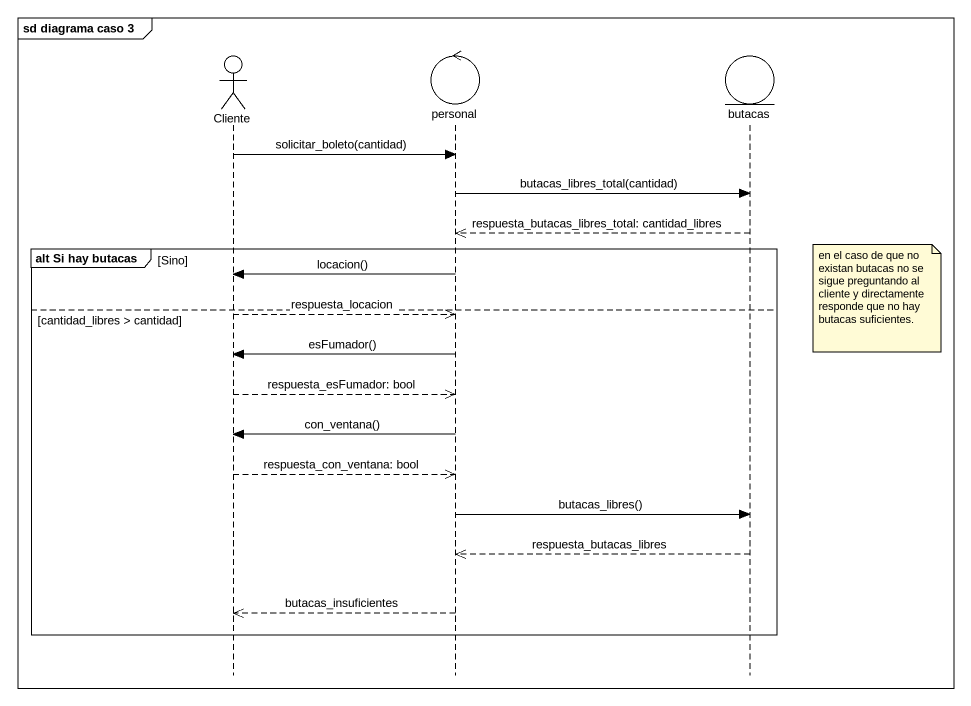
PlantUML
@startuml
mainframe sd diagrama caso 3
hide footbox
actor Cliente
control personal
entity butacas

Cliente -> personal : solicitar_boleto(cantidad)
personal -> butacas : butacas_libres_total(cantidad)
butacas -->> personal : respuesta_butacas_libres_total: cantidad_libres
group alt Si hay butacas [Sino]
  personal -> Cliente : locacion()
  note right of butacas : en el caso de que no existan butacas no se sigue preguntando al cliente y directamente responde que no hay butacas suficientes.
else cantidad_libres > cantidad
  Cliente -->> personal : respuesta_locacion
  personal -> Cliente : esFumador()
  Cliente -->> personal : respuesta_esFumador: bool
  personal -> Cliente : con_ventana()
  Cliente -->> personal : respuesta_con_ventana: bool
  personal -> butacas : butacas_libres()
  butacas -->> personal : respuesta_butacas_libres
  personal -->> Cliente : butacas_insuficientes
end
@enduml
